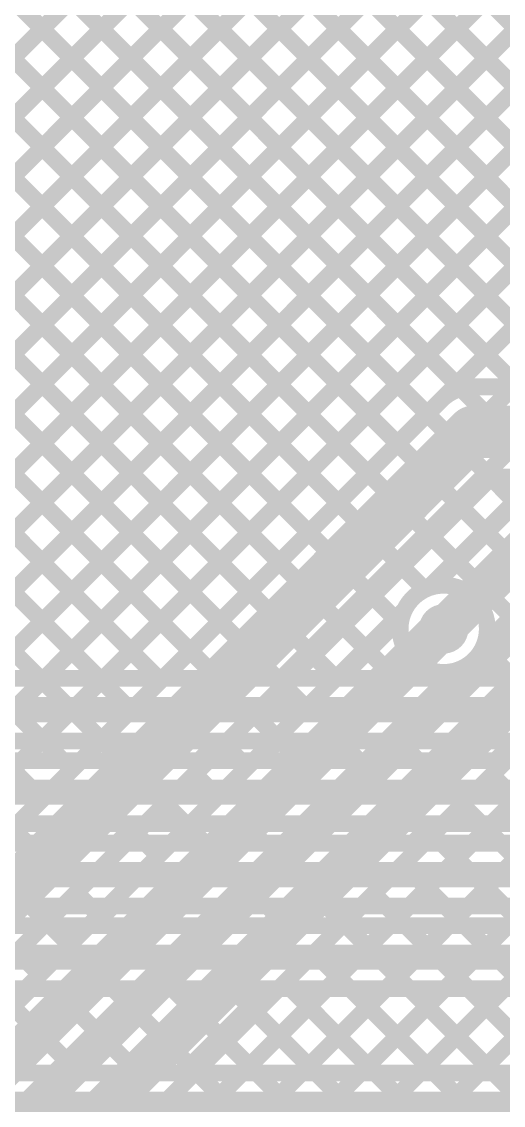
# Model space of a CAD drawing. Header units: millimetres. Extents: x -0.08 to 7.12, y -0.08 to 3.98.
# Drawn here: x 1.429 to 1.659, y 2.927 to 3.444 of the extents above; entities that cross this region are included whole.
import ezdxf

# ---------------------------------------------------------------- set-up
doc = ezdxf.new("R2010")
doc.units = ezdxf.units.MM
doc.header["$MEASUREMENT"] = 0
for name, color, linetype in [('BottomLayer', 5, 'Continuous'), ('TopLayer', 1, 'Continuous'), ('ViaHoleLayer', 16, 'Continuous')]:
    doc.layers.add(name, color=color, linetype=linetype)

msp = doc.modelspace()

# ---------------------------------------------------------------- hatches: boundary and pattern name
at = {"layer": 'BottomLayer'}
h = msp.add_hatch(color=5, dxfattribs=at)
edge = h.paths.add_edge_path()
edge.add_arc((1.631, 3.154), 0.01181, 0, 360)
at = {"layer": 'TopLayer'}
h = msp.add_hatch(color=1, dxfattribs=at)
edge = h.paths.add_edge_path()
edge.add_arc((1.631, 3.154), 0.01181, 0, 360)
at = {"layer": 'ViaHoleLayer'}
h = msp.add_hatch(color=16, dxfattribs=at)
edge = h.paths.add_edge_path()
edge.add_arc((1.631, 3.154), 0.00591, 0, 360)

# ---------------------------------------------------------------- linework, layer by layer
at = {"layer": 'BottomLayer'}
for points, const_width in [([(0.70943, 2.42774), (2.05768, 3.776)], 0.008), ([(0.73597, 3.776), (1.43928, 3.07269)], 0.008), ([(0.73771, 2.42774), (2.08597, 3.776)], 0.008), ([(0.76425, 3.776), (1.45342, 3.08683)], 0.008), ([(0.766, 2.42774), (2.11425, 3.776)], 0.008), ([(0.79254, 3.776), (1.46757, 3.10097)], 0.008), ([(0.79428, 2.42774), (2.14254, 3.776)], 0.008), ([(0.82082, 3.776), (1.48171, 3.11511)], 0.008), ([(0.84911, 3.776), (1.49585, 3.12926)], 0.008), ([(0.851, 2.5976), (2.0294, 3.776)], 0.008), ([(0.851, 2.62588), (2.00112, 3.776)], 0.008), ([(0.87739, 3.776), (1.50999, 3.1434)], 0.008), ([(0.90567, 3.776), (1.52413, 3.15754)], 0.008), ([(0.93396, 3.776), (1.53828, 3.17168)], 0.008), ([(0.948, 2.92087), (1.80313, 3.776)], 0.008), ([(0.948, 2.94916), (1.77484, 3.776)], 0.008), ([(0.948, 2.89259), (1.83141, 3.776)], 0.008), ([(0.948, 2.77945), (1.94455, 3.776)], 0.008), ([(0.948, 2.80774), (1.91626, 3.776)], 0.008), ([(0.948, 2.75117), (1.97283, 3.776)], 0.008), ([(0.948, 2.86431), (1.85969, 3.776)], 0.008), ([(0.948, 2.83602), (1.88798, 3.776)], 0.008), ([(0.96224, 3.776), (1.55242, 3.18582)], 0.008), ([(0.99053, 3.776), (1.56656, 3.19997)], 0.008), ([(1.01881, 3.776), (1.5807, 3.21411)], 0.008), ([(1.0471, 3.776), (1.59485, 3.22825)], 0.008), ([(1.07538, 3.776), (1.60899, 3.24239)], 0.008), ([(1.10366, 3.776), (1.62313, 3.25654)], 0.008), ([(1.13195, 3.776), (1.63924, 3.26871)], 0.008), ([(1.16023, 3.776), (1.66673, 3.2695)], 0.008), ([(1.18852, 3.776), (1.69502, 3.2695)], 0.008), ([(1.2168, 3.776), (1.7233, 3.2695)], 0.008), ([(1.24509, 3.776), (1.75159, 3.2695)], 0.008), ([(1.27337, 3.776), (1.77987, 3.2695)], 0.008), ([(1.30166, 3.776), (1.80815, 3.2695)], 0.008), ([(1.32994, 3.776), (1.83644, 3.2695)], 0.008), ([(1.645, 3.2695), (3.892, 3.2695)], 0.008), ([(0.79434, 2.42774), (1.6298, 3.2632)], 0.008), ([(0.80324, 2.40624), (1.645, 3.248)], 0.025), ([(1.645, 3.248), (3.892, 3.248)], 0.025), ([(0.81845, 2.39104), (1.65391, 3.2265)], 0.008), ([(0.84896, 2.341), (1.73446, 3.2265)], 0.008), ([(0.93381, 2.341), (1.81931, 3.2265)], 0.008), ([(1.2661, 2.645), (1.8476, 3.2265)], 0.008), ([(1.29438, 2.645), (1.87588, 3.2265)], 0.008), ([(1.32266, 2.645), (1.90416, 3.2265)], 0.008), ([(1.35095, 2.645), (1.93245, 3.2265)], 0.008), ([(1.37923, 2.645), (1.96073, 3.2265)], 0.008), ([(1.62545, 3.17406), (1.67789, 3.2265)], 0.008), ([(1.64699, 3.16732), (1.70617, 3.2265)], 0.008), ([(1.65354, 3.22613), (1.708, 3.17167)], 0.008), ([(1.65391, 3.2265), (3.892, 3.2265)], 0.008), ([(1.63939, 3.21199), (1.68248, 3.1689)], 0.008), ([(1.62525, 3.19785), (1.66961, 3.15348)], 0.008), ([(1.61111, 3.1837), (1.62203, 3.17278)], 0.008), ([(1.59697, 3.16956), (1.60783, 3.1587)], 0.008), ([(0.82913, 2.38), (1.61234, 3.16321)], 0.008), ([(0.89741, 2.38128), (1.67756, 3.16143)], 0.008), ([(0.837, 2.361), (1.62931, 3.15331)], 0.02), ([(0.90881, 2.36581), (1.697, 3.154)], 0.02), ([(1.62931, 3.15331), (1.62933, 3.15331)], 0.02), ([(1.62933, 3.15331), (1.63, 3.15398)], 0.02), ([(1.63, 3.15398), (1.63, 3.154)], 0.02), ([(1.58282, 3.15542), (1.59369, 3.14456)], 0.008), ([(1.56868, 3.14128), (1.57954, 3.13041)], 0.008), ([(1.64978, 3.14503), (1.65547, 3.13934)], 0.008), ([(0.85046, 2.34759), (1.63692, 3.13405)], 0.008), ([(0.92703, 2.35716), (1.70443, 3.13456)], 0.008), ([(1.6347, 3.13183), (1.64133, 3.1252)], 0.008), ([(1.55454, 3.12713), (1.5654, 3.11627)], 0.008), ([(1.62056, 3.11769), (1.62719, 3.11106)], 0.008), ([(1.5404, 3.11299), (1.55126, 3.10213)], 0.008), ([(1.60641, 3.10354), (1.61304, 3.09691)], 0.008), ([(1.52626, 3.09885), (1.53712, 3.08799)], 0.008), ([(1.59227, 3.0894), (1.5989, 3.08277)], 0.008), ([(1.51211, 3.08471), (1.52298, 3.07385)], 0.008), ([(1.65406, 3.08419), (2.05124, 2.687)], 0.008), ([(1.57813, 3.07526), (1.58476, 3.06863)], 0.008), ([(1.49797, 3.07057), (1.50883, 3.0597)], 0.008), ([(1.63991, 3.07004), (2.02296, 2.687)], 0.008), ([(1.56399, 3.06112), (1.57062, 3.05449)], 0.008), ([(1.48383, 3.05642), (1.49469, 3.04556)], 0.008), ([(1.62577, 3.0559), (1.99467, 2.687)], 0.008), ([(1.54985, 3.04698), (1.55648, 3.04035)], 0.008), ([(1.46969, 3.04228), (1.48055, 3.03142)], 0.008), ([(1.61163, 3.04176), (1.96639, 2.687)], 0.008), ([(1.5357, 3.03283), (1.54233, 3.0262)], 0.008), ([(1.45555, 3.02814), (1.46641, 3.01728)], 0.008), ([(1.59749, 3.02762), (1.93811, 2.687)], 0.008), ([(1.52156, 3.01869), (1.52819, 3.01206)], 0.008), ([(1.4414, 3.014), (1.45227, 3.00314)], 0.008), ([(1.58335, 3.01348), (1.90982, 2.687)], 0.008), ([(1.50742, 3.00455), (1.51405, 2.99792)], 0.008), ([(1.42726, 2.99986), (1.43812, 2.98899)], 0.008), ([(1.5692, 2.99933), (1.88154, 2.687)], 0.008), ([(1.49328, 2.99041), (1.49991, 2.98378)], 0.008), ([(1.55506, 2.98519), (1.85325, 2.687)], 0.008), ([(1.47914, 2.97627), (1.48577, 2.96964)], 0.008), ([(1.54092, 2.97105), (1.82497, 2.687)], 0.008), ([(1.46499, 2.96212), (1.47162, 2.95549)], 0.008), ([(1.52678, 2.95691), (1.79668, 2.687)], 0.008), ([(1.45085, 2.94798), (1.45748, 2.94135)], 0.008), ([(1.51264, 2.94277), (1.7684, 2.687)], 0.008), ([(1.43671, 2.93384), (1.44334, 2.92721)], 0.008), ([(1.49849, 2.92862), (1.74252, 2.68459)], 0.008)]:
    msp.add_lwpolyline(points, dxfattribs=dict(at, const_width=const_width))
at = {"layer": 'BottomLayer', "const_width": 0.008}
for points in [[(1.6298, 3.2632, -0.198912), (1.645, 3.2695)], [(1.6298, 3.2632, -0.198912), (1.645, 3.2695)], [(1.61234, 3.16321, -0.793626), (1.65181, 3.154)], [(1.65181, 3.154, -0.332065), (1.63692, 3.13405)]]:
    msp.add_lwpolyline(points, format="xyb", dxfattribs=at)
at = {"layer": 'BottomLayer'}
for points, const_width in [([(1.63724, 3.26871, 1), (1.64124, 3.26871, 1)], 0.004), ([(1.643, 3.2695, 1), (1.647, 3.2695, 1)], 0.004), ([(1.643, 3.2695, 1), (1.647, 3.2695, 1)], 0.004), ([(1.643, 3.2695, 1), (1.647, 3.2695, 1)], 0.004), ([(1.6278, 3.2632, 1), (1.6318, 3.2632, 1)], 0.004), ([(1.6278, 3.2632, 1), (1.6318, 3.2632, 1)], 0.004), ([(1.6278, 3.2632, 1), (1.6318, 3.2632, 1)], 0.004), ([(1.62113, 3.25654, 1), (1.62513, 3.25654, 1)], 0.004), ([(1.63875, 3.248, 1), (1.65125, 3.248, 1)], 0.0125), ([(1.63875, 3.248, 1), (1.65125, 3.248, 1)], 0.0125), ([(1.60699, 3.24239, 1), (1.61099, 3.24239, 1)], 0.004), ([(1.59285, 3.22825, 1), (1.59685, 3.22825, 1)], 0.004), ([(1.65154, 3.22613, 1), (1.65554, 3.22613, 1)], 0.004), ([(1.65191, 3.2265, 1), (1.65591, 3.2265, 1)], 0.004), ([(1.65191, 3.2265, 1), (1.65591, 3.2265, 1)], 0.004), ([(1.5787, 3.21411, 1), (1.5827, 3.21411, 1)], 0.004), ([(1.63739, 3.21199, 1), (1.64139, 3.21199, 1)], 0.004), ([(1.56456, 3.19997, 1), (1.56856, 3.19997, 1)], 0.004), ([(1.62325, 3.19785, 1), (1.62725, 3.19785, 1)], 0.004), ([(1.55042, 3.18582, 1), (1.55442, 3.18582, 1)], 0.004), ([(1.60911, 3.1837, 1), (1.61311, 3.1837, 1)], 0.004), ([(1.53628, 3.17168, 1), (1.54028, 3.17168, 1)], 0.004), ([(1.62003, 3.17278, 1), (1.62403, 3.17278, 1)], 0.004), ([(1.62345, 3.17406, 1), (1.62745, 3.17406, 1)], 0.004), ([(1.59497, 3.16956, 1), (1.59897, 3.16956, 1)], 0.004), ([(1.64499, 3.16732, 1), (1.64899, 3.16732, 1)], 0.004), ([(1.61034, 3.16321, 1), (1.61434, 3.16321, 1)], 0.004), ([(1.61034, 3.16321, 1), (1.61434, 3.16321, 1)], 0.004), ([(1.52213, 3.15754, 1), (1.52613, 3.15754, 1)], 0.004), ([(1.60583, 3.1587, 1), (1.60983, 3.1587, 1)], 0.004), ([(1.62431, 3.15331, 1), (1.63431, 3.15331, 1)], 0.01), ([(1.62431, 3.15331, 1), (1.63431, 3.15331, 1)], 0.01), ([(1.62433, 3.15331, 1), (1.63433, 3.15331, 1)], 0.01), ([(1.62433, 3.15331, 1), (1.63433, 3.15331, 1)], 0.01), ([(1.625, 3.154, 1), (1.635, 3.154, 1)], 0.01), ([(1.625, 3.15398, 1), (1.635, 3.15398, 1)], 0.01), ([(1.625, 3.15398, 1), (1.635, 3.15398, 1)], 0.01), ([(1.58082, 3.15542, 1), (1.58482, 3.15542, 1)], 0.004), ([(1.64981, 3.154, 1), (1.65381, 3.154, 1)], 0.004), ([(1.64981, 3.154, 1), (1.65381, 3.154, 1)], 0.004), ([(1.50799, 3.1434, 1), (1.51199, 3.1434, 1)], 0.004), ([(1.56668, 3.14128, 1), (1.57068, 3.14128, 1)], 0.004), ([(1.59169, 3.14456, 1), (1.59569, 3.14456, 1)], 0.004), ([(1.64778, 3.14503, 1), (1.65178, 3.14503, 1)], 0.004), ([(1.65347, 3.13934, 1), (1.65747, 3.13934, 1)], 0.004), ([(1.57754, 3.13041, 1), (1.58154, 3.13041, 1)], 0.004), ([(1.6327, 3.13183, 1), (1.6367, 3.13183, 1)], 0.004), ([(1.63492, 3.13405, 1), (1.63892, 3.13405, 1)], 0.004), ([(1.63492, 3.13405, 1), (1.63892, 3.13405, 1)], 0.004), ([(1.49385, 3.12926, 1), (1.49785, 3.12926, 1)], 0.004), ([(1.55254, 3.12713, 1), (1.55654, 3.12713, 1)], 0.004), ([(1.63933, 3.1252, 1), (1.64333, 3.1252, 1)], 0.004), ([(1.47971, 3.11511, 1), (1.48371, 3.11511, 1)], 0.004), ([(1.5634, 3.11627, 1), (1.5674, 3.11627, 1)], 0.004), ([(1.61856, 3.11769, 1), (1.62256, 3.11769, 1)], 0.004), ([(1.5384, 3.11299, 1), (1.5424, 3.11299, 1)], 0.004), ([(1.62519, 3.11106, 1), (1.62919, 3.11106, 1)], 0.004), ([(1.46557, 3.10097, 1), (1.46957, 3.10097, 1)], 0.004), ([(1.54926, 3.10213, 1), (1.55326, 3.10213, 1)], 0.004), ([(1.60441, 3.10354, 1), (1.60841, 3.10354, 1)], 0.004), ([(1.52426, 3.09885, 1), (1.52826, 3.09885, 1)], 0.004), ([(1.61104, 3.09691, 1), (1.61504, 3.09691, 1)], 0.004), ([(1.59027, 3.0894, 1), (1.59427, 3.0894, 1)], 0.004), ([(1.45142, 3.08683, 1), (1.45542, 3.08683, 1)], 0.004), ([(1.51011, 3.08471, 1), (1.51411, 3.08471, 1)], 0.004), ([(1.53512, 3.08799, 1), (1.53912, 3.08799, 1)], 0.004), ([(1.65206, 3.08419, 1), (1.65606, 3.08419, 1)], 0.004), ([(1.5969, 3.08277, 1), (1.6009, 3.08277, 1)], 0.004), ([(1.52098, 3.07385, 1), (1.52498, 3.07385, 1)], 0.004), ([(1.57613, 3.07526, 1), (1.58013, 3.07526, 1)], 0.004), ([(1.43728, 3.07269, 1), (1.44128, 3.07269, 1)], 0.004), ([(1.49597, 3.07057, 1), (1.49997, 3.07057, 1)], 0.004), ([(1.58276, 3.06863, 1), (1.58676, 3.06863, 1)], 0.004), ([(1.63791, 3.07004, 1), (1.64191, 3.07004, 1)], 0.004), ([(1.50683, 3.0597, 1), (1.51083, 3.0597, 1)], 0.004), ([(1.56199, 3.06112, 1), (1.56599, 3.06112, 1)], 0.004), ([(1.48183, 3.05642, 1), (1.48583, 3.05642, 1)], 0.004), ([(1.56862, 3.05449, 1), (1.57262, 3.05449, 1)], 0.004), ([(1.62377, 3.0559, 1), (1.62777, 3.0559, 1)], 0.004), ([(1.49269, 3.04556, 1), (1.49669, 3.04556, 1)], 0.004), ([(1.54785, 3.04698, 1), (1.55185, 3.04698, 1)], 0.004), ([(1.46769, 3.04228, 1), (1.47169, 3.04228, 1)], 0.004), ([(1.55448, 3.04035, 1), (1.55848, 3.04035, 1)], 0.004), ([(1.60963, 3.04176, 1), (1.61363, 3.04176, 1)], 0.004), ([(1.5337, 3.03283, 1), (1.5377, 3.03283, 1)], 0.004), ([(1.45355, 3.02814, 1), (1.45755, 3.02814, 1)], 0.004), ([(1.47855, 3.03142, 1), (1.48255, 3.03142, 1)], 0.004), ([(1.59549, 3.02762, 1), (1.59949, 3.02762, 1)], 0.004), ([(1.54033, 3.0262, 1), (1.54433, 3.0262, 1)], 0.004), ([(1.46441, 3.01728, 1), (1.46841, 3.01728, 1)], 0.004), ([(1.51956, 3.01869, 1), (1.52356, 3.01869, 1)], 0.004), ([(1.4394, 3.014, 1), (1.4434, 3.014, 1)], 0.004), ([(1.52619, 3.01206, 1), (1.53019, 3.01206, 1)], 0.004), ([(1.58135, 3.01348, 1), (1.58535, 3.01348, 1)], 0.004), ([(1.45027, 3.00314, 1), (1.45427, 3.00314, 1)], 0.004), ([(1.50542, 3.00455, 1), (1.50942, 3.00455, 1)], 0.004), ([(1.42526, 2.99986, 1), (1.42926, 2.99986, 1)], 0.004), ([(1.51205, 2.99792, 1), (1.51605, 2.99792, 1)], 0.004), ([(1.5672, 2.99933, 1), (1.5712, 2.99933, 1)], 0.004), ([(1.43612, 2.98899, 1), (1.44012, 2.98899, 1)], 0.004), ([(1.49128, 2.99041, 1), (1.49528, 2.99041, 1)], 0.004), ([(1.49791, 2.98378, 1), (1.50191, 2.98378, 1)], 0.004), ([(1.55306, 2.98519, 1), (1.55706, 2.98519, 1)], 0.004), ([(1.47714, 2.97627, 1), (1.48114, 2.97627, 1)], 0.004), ([(1.53892, 2.97105, 1), (1.54292, 2.97105, 1)], 0.004), ([(1.48377, 2.96964, 1), (1.48777, 2.96964, 1)], 0.004), ([(1.46299, 2.96212, 1), (1.46699, 2.96212, 1)], 0.004), ([(1.46962, 2.95549, 1), (1.47362, 2.95549, 1)], 0.004), ([(1.52478, 2.95691, 1), (1.52878, 2.95691, 1)], 0.004), ([(1.44885, 2.94798, 1), (1.45285, 2.94798, 1)], 0.004), ([(1.45548, 2.94135, 1), (1.45948, 2.94135, 1)], 0.004), ([(1.51064, 2.94277, 1), (1.51464, 2.94277, 1)], 0.004), ([(1.43471, 2.93384, 1), (1.43871, 2.93384, 1)], 0.004), ([(1.49649, 2.92862, 1), (1.50049, 2.92862, 1)], 0.004), ([(1.44134, 2.92721, 1), (1.44534, 2.92721, 1)], 0.004)]:
    msp.add_lwpolyline(points, format="xyb", close=True, dxfattribs=dict(at, const_width=const_width))
at = {"layer": 'TopLayer'}
for points, const_width in [([(0.79254, 3.776), (1.43811, 3.13043)], 0.008), ([(0.82082, 3.776), (1.4664, 3.13043)], 0.008), ([(0.84911, 3.776), (1.49468, 3.13043)], 0.008), ([(0.87739, 3.776), (1.52297, 3.13043)], 0.008), ([(0.90567, 3.776), (1.55125, 3.13043)], 0.008), ([(0.93396, 3.776), (1.57953, 3.13043)], 0.008), ([(0.96224, 3.776), (1.60782, 3.13043)], 0.008), ([(0.99053, 3.776), (1.61031, 3.15622)], 0.008), ([(1.01881, 3.776), (1.62203, 3.17278)], 0.008), ([(1.0471, 3.776), (1.63661, 3.18648)], 0.008), ([(1.07538, 3.776), (1.65076, 3.20063)], 0.008), ([(1.10366, 3.776), (1.6649, 3.21477)], 0.008), ([(1.12927, 3.13043), (1.77484, 3.776)], 0.008), ([(1.13195, 3.776), (1.68495, 3.223)], 0.008), ([(1.15755, 3.13043), (1.80313, 3.776)], 0.008), ([(1.16023, 3.776), (1.71323, 3.223)], 0.008), ([(1.18584, 3.13043), (1.83141, 3.776)], 0.008), ([(1.18852, 3.776), (1.74152, 3.223)], 0.008), ([(1.21412, 3.13043), (1.85969, 3.776)], 0.008), ([(1.2168, 3.776), (1.7698, 3.223)], 0.008), ([(1.2424, 3.13043), (1.88798, 3.776)], 0.008), ([(1.24509, 3.776), (1.79809, 3.223)], 0.008), ([(1.27069, 3.13043), (1.91626, 3.776)], 0.008), ([(1.27337, 3.776), (1.82637, 3.223)], 0.008), ([(1.29897, 3.13043), (1.94455, 3.776)], 0.008), ([(1.30166, 3.776), (1.85465, 3.223)], 0.008), ([(1.32726, 3.13043), (1.97283, 3.776)], 0.008), ([(1.32994, 3.776), (1.88294, 3.223)], 0.008), ([(1.35554, 3.13043), (2.00112, 3.776)], 0.008), ([(1.38383, 3.13043), (2.0294, 3.776)], 0.008), ([(1.41211, 3.13043), (2.05768, 3.776)], 0.008), ([(1.44039, 3.13043), (2.08597, 3.776)], 0.008), ([(1.46868, 3.13043), (2.11425, 3.776)], 0.008), ([(1.49696, 3.13043), (2.14254, 3.776)], 0.008), ([(1.52525, 3.13043), (2.17082, 3.776)], 0.008), ([(1.55353, 3.13043), (2.19911, 3.776)], 0.008), ([(1.62357, 3.17344), (1.66754, 3.21741)], 0.008), ([(1.631, 3.154), (1.681, 3.204)], 0.02), ([(1.63838, 3.13043), (1.69296, 3.185)], 0.008), ([(1.65044, 3.14657), (1.68887, 3.185)], 0.008), ([(1.58182, 3.13043), (1.61094, 3.15955)], 0.008), ([(1.64978, 3.14503), (1.66439, 3.13043)], 0.008), ([(1.6101, 3.13043), (1.61768, 3.13801)], 0.008), ([(0.1012, 3.13043), (3.87761, 3.13043)], 0.008), ([(1.63322, 3.13331), (1.6361, 3.13043)], 0.008), ([(0.0607, 3.11543), (3.892, 3.11543)], 0.012), ([(0.1012, 3.10043), (3.87754, 3.10043)], 0.008), ([(1.42931, 3.09106), (1.43868, 3.10043)], 0.008), ([(1.43983, 3.10043), (1.4492, 3.09106)], 0.008), ([(1.45759, 3.09106), (1.46696, 3.10043)], 0.008), ([(1.46811, 3.10043), (1.47748, 3.09106)], 0.008), ([(1.48588, 3.09106), (1.49525, 3.10043)], 0.008), ([(1.4964, 3.10043), (1.50577, 3.09106)], 0.008), ([(1.51416, 3.09106), (1.52353, 3.10043)], 0.008), ([(1.52468, 3.10043), (1.53405, 3.09106)], 0.008), ([(1.54245, 3.09106), (1.55182, 3.10043)], 0.008), ([(1.55297, 3.10043), (1.56234, 3.09106)], 0.008), ([(1.57073, 3.09106), (1.5801, 3.10043)], 0.008), ([(1.58125, 3.10043), (1.59062, 3.09106)], 0.008), ([(1.59901, 3.09106), (1.60838, 3.10043)], 0.008), ([(1.60953, 3.10043), (1.6189, 3.09106)], 0.008), ([(1.6273, 3.09106), (1.63667, 3.10043)], 0.008), ([(1.6273, 3.09106), (1.63667, 3.10043)], 0.008), ([(1.63782, 3.10043), (1.64719, 3.09106)], 0.008), ([(1.65558, 3.09106), (1.66495, 3.10043)], 0.008), ([(0.1012, 3.09106), (3.94584, 3.09106)], 0.008), ([(0.0607, 3.07606), (3.95206, 3.07606)], 0.012), ([(0.1012, 3.06106), (3.95206, 3.06106)], 0.008), ([(1.41822, 3.05169), (1.42759, 3.06106)], 0.008), ([(1.42263, 3.06106), (1.432, 3.05169)], 0.008), ([(1.44651, 3.05169), (1.45588, 3.06106)], 0.008), ([(1.45091, 3.06106), (1.46028, 3.05169)], 0.008), ([(1.47479, 3.05169), (1.48416, 3.06106)], 0.008), ([(1.4792, 3.06106), (1.48857, 3.05169)], 0.008), ([(1.50308, 3.05169), (1.51245, 3.06106)], 0.008), ([(1.50748, 3.06106), (1.51685, 3.05169)], 0.008), ([(1.53136, 3.05169), (1.54073, 3.06106)], 0.008), ([(1.53577, 3.06106), (1.54514, 3.05169)], 0.008), ([(1.55964, 3.05169), (1.56901, 3.06106)], 0.008), ([(1.56405, 3.06106), (1.57342, 3.05169)], 0.008), ([(1.58793, 3.05169), (1.5973, 3.06106)], 0.008), ([(1.58793, 3.05169), (1.5973, 3.06106)], 0.008), ([(1.59234, 3.06106), (1.60171, 3.05169)], 0.008), ([(1.61621, 3.05169), (1.62558, 3.06106)], 0.008), ([(1.62062, 3.06106), (1.62999, 3.05169)], 0.008), ([(1.6445, 3.05169), (1.65387, 3.06106)], 0.008), ([(1.6489, 3.06106), (1.65827, 3.05169)], 0.008), ([(0.1012, 3.05169), (3.96597, 3.05169)], 0.008), ([(0.0607, 3.03669), (3.97219, 3.03669)], 0.012), ([(0.1012, 3.02169), (3.97219, 3.02169)], 0.008), ([(1.43372, 3.02169), (1.44309, 3.01231)], 0.008), ([(1.43542, 3.01231), (1.44479, 3.02169)], 0.008), ([(1.462, 3.02169), (1.47137, 3.01231)], 0.008), ([(1.46371, 3.01231), (1.47308, 3.02169)], 0.008), ([(1.49028, 3.02169), (1.49965, 3.01231)], 0.008), ([(1.49199, 3.01231), (1.50136, 3.02169)], 0.008), ([(1.51857, 3.02169), (1.52794, 3.01231)], 0.008), ([(1.52027, 3.01231), (1.52964, 3.02169)], 0.008), ([(1.54685, 3.02169), (1.55622, 3.01231)], 0.008), ([(1.54856, 3.01231), (1.55793, 3.02169)], 0.008), ([(1.54856, 3.01231), (1.55793, 3.02169)], 0.008), ([(1.57514, 3.02169), (1.58451, 3.01231)], 0.008), ([(1.57684, 3.01231), (1.58621, 3.02169)], 0.008), ([(1.60342, 3.02169), (1.61279, 3.01231)], 0.008), ([(1.60513, 3.01231), (1.6145, 3.02169)], 0.008), ([(1.63171, 3.02169), (1.64108, 3.01231)], 0.008), ([(1.63341, 3.01231), (1.64278, 3.02169)], 0.008), ([(1.65999, 3.02169), (1.66936, 3.01231)], 0.008), ([(1.6617, 3.01231), (1.67107, 3.02169)], 0.008), ([(0.1012, 3.01231), (3.9821, 3.01232)], 0.008), ([(0.061, 2.99731), (3.98832, 2.99732)], 0.012), ([(0.11801, 2.98231), (3.95, 2.98232)], 0.008), ([(1.38823, 2.98231), (1.42852, 2.94203)], 0.008), ([(1.39342, 2.94203), (1.43371, 2.98231)], 0.008), ([(1.41652, 2.98231), (1.4568, 2.94203)], 0.008), ([(1.42171, 2.94203), (1.46199, 2.98231)], 0.008), ([(1.4448, 2.98231), (1.48509, 2.94203)], 0.008), ([(1.44999, 2.94203), (1.49027, 2.98231)], 0.008), ([(1.47309, 2.98231), (1.51337, 2.94203)], 0.008), ([(1.47827, 2.94203), (1.51856, 2.98231)], 0.008), ([(1.47827, 2.94203), (1.51856, 2.98231)], 0.008), ([(1.50137, 2.98231), (1.54165, 2.94203)], 0.008), ([(1.50656, 2.94203), (1.54684, 2.98231)], 0.008), ([(1.52965, 2.98231), (1.56994, 2.94203)], 0.008), ([(1.53484, 2.94203), (1.57513, 2.98231)], 0.008), ([(1.55794, 2.98231), (1.59822, 2.94203)], 0.008), ([(1.56313, 2.94203), (1.60341, 2.98231)], 0.008), ([(1.58622, 2.98231), (1.62651, 2.94203)], 0.008), ([(1.59141, 2.94203), (1.6317, 2.98231)], 0.008), ([(1.61451, 2.98231), (1.65479, 2.94203)], 0.008), ([(1.6197, 2.94203), (1.65998, 2.98231)], 0.008), ([(1.64279, 2.98231), (1.68308, 2.94203)], 0.008), ([(1.64798, 2.94203), (1.68826, 2.98231)], 0.008), ([(0.97403, 2.94203), (3.95, 2.94203)], 0.008), ([(0.97403, 2.92303), (3.97468, 2.92303)], 0.02)]:
    msp.add_lwpolyline(points, dxfattribs=dict(at, const_width=const_width))
for points, const_width in [([(1.64876, 3.20063, 1), (1.65276, 3.20063, 1)], 0.004), ([(1.63461, 3.18648, 1), (1.63861, 3.18648, 1)], 0.004), ([(1.62003, 3.17278, 1), (1.62403, 3.17278, 1)], 0.004), ([(1.62157, 3.17344, 1), (1.62557, 3.17344, 1)], 0.004), ([(1.62157, 3.17344, 1), (1.62557, 3.17344, 1)], 0.004), ([(1.60831, 3.15622, 1), (1.61231, 3.15622, 1)], 0.004), ([(1.60894, 3.15955, 1), (1.61294, 3.15955, 1)], 0.004), ([(1.626, 3.154, 1), (1.636, 3.154, 1)], 0.01), ([(1.64844, 3.14657, 1), (1.65244, 3.14657, 1)], 0.004), ([(1.64844, 3.14657, 1), (1.65244, 3.14657, 1)], 0.004), ([(1.64778, 3.14503, 1), (1.65178, 3.14503, 1)], 0.004), ([(1.61568, 3.13801, 1), (1.61968, 3.13801, 1)], 0.004), ([(1.43611, 3.13043, 1), (1.44011, 3.13043, 1)], 0.004), ([(1.43839, 3.13043, 1), (1.44239, 3.13043, 1)], 0.004), ([(1.4644, 3.13043, 1), (1.4684, 3.13043, 1)], 0.004), ([(1.46668, 3.13043, 1), (1.47068, 3.13043, 1)], 0.004), ([(1.49268, 3.13043, 1), (1.49668, 3.13043, 1)], 0.004), ([(1.49496, 3.13043, 1), (1.49896, 3.13043, 1)], 0.004), ([(1.52097, 3.13043, 1), (1.52497, 3.13043, 1)], 0.004), ([(1.52325, 3.13043, 1), (1.52725, 3.13043, 1)], 0.004), ([(1.54925, 3.13043, 1), (1.55325, 3.13043, 1)], 0.004), ([(1.55153, 3.13043, 1), (1.55553, 3.13043, 1)], 0.004), ([(1.57753, 3.13043, 1), (1.58153, 3.13043, 1)], 0.004), ([(1.57982, 3.13043, 1), (1.58382, 3.13043, 1)], 0.004), ([(1.60582, 3.13043, 1), (1.60982, 3.13043, 1)], 0.004), ([(1.6081, 3.13043, 1), (1.6121, 3.13043, 1)], 0.004), ([(1.63122, 3.13331, 1), (1.63522, 3.13331, 1)], 0.004), ([(1.6341, 3.13043, 1), (1.6381, 3.13043, 1)], 0.004), ([(1.63638, 3.13043, 1), (1.64038, 3.13043, 1)], 0.004), ([(1.43668, 3.10043, 1), (1.44068, 3.10043, 1)], 0.004), ([(1.43783, 3.10043, 1), (1.44183, 3.10043, 1)], 0.004), ([(1.46496, 3.10043, 1), (1.46896, 3.10043, 1)], 0.004), ([(1.46611, 3.10043, 1), (1.47011, 3.10043, 1)], 0.004), ([(1.49325, 3.10043, 1), (1.49725, 3.10043, 1)], 0.004), ([(1.4944, 3.10043, 1), (1.4984, 3.10043, 1)], 0.004), ([(1.52153, 3.10043, 1), (1.52553, 3.10043, 1)], 0.004), ([(1.52268, 3.10043, 1), (1.52668, 3.10043, 1)], 0.004), ([(1.54982, 3.10043, 1), (1.55382, 3.10043, 1)], 0.004), ([(1.55097, 3.10043, 1), (1.55497, 3.10043, 1)], 0.004), ([(1.5781, 3.10043, 1), (1.5821, 3.10043, 1)], 0.004), ([(1.57925, 3.10043, 1), (1.58325, 3.10043, 1)], 0.004), ([(1.60638, 3.10043, 1), (1.61038, 3.10043, 1)], 0.004), ([(1.60753, 3.10043, 1), (1.61153, 3.10043, 1)], 0.004), ([(1.63467, 3.10043, 1), (1.63867, 3.10043, 1)], 0.004), ([(1.63467, 3.10043, 1), (1.63867, 3.10043, 1)], 0.004), ([(1.63582, 3.10043, 1), (1.63982, 3.10043, 1)], 0.004), ([(1.42731, 3.09106, 1), (1.43131, 3.09106, 1)], 0.004), ([(1.4472, 3.09106, 1), (1.4512, 3.09106, 1)], 0.004), ([(1.45559, 3.09106, 1), (1.45959, 3.09106, 1)], 0.004), ([(1.47548, 3.09106, 1), (1.47948, 3.09106, 1)], 0.004), ([(1.48388, 3.09106, 1), (1.48788, 3.09106, 1)], 0.004), ([(1.50377, 3.09106, 1), (1.50777, 3.09106, 1)], 0.004), ([(1.51216, 3.09106, 1), (1.51616, 3.09106, 1)], 0.004), ([(1.53205, 3.09106, 1), (1.53605, 3.09106, 1)], 0.004), ([(1.54045, 3.09106, 1), (1.54445, 3.09106, 1)], 0.004), ([(1.56034, 3.09106, 1), (1.56434, 3.09106, 1)], 0.004), ([(1.56873, 3.09106, 1), (1.57273, 3.09106, 1)], 0.004), ([(1.58862, 3.09106, 1), (1.59262, 3.09106, 1)], 0.004), ([(1.59701, 3.09106, 1), (1.60101, 3.09106, 1)], 0.004), ([(1.6169, 3.09106, 1), (1.6209, 3.09106, 1)], 0.004), ([(1.6253, 3.09106, 1), (1.6293, 3.09106, 1)], 0.004), ([(1.6253, 3.09106, 1), (1.6293, 3.09106, 1)], 0.004), ([(1.64519, 3.09106, 1), (1.64919, 3.09106, 1)], 0.004), ([(1.65358, 3.09106, 1), (1.65758, 3.09106, 1)], 0.004), ([(1.42559, 3.06106, 1), (1.42959, 3.06106, 1)], 0.004), ([(1.44891, 3.06106, 1), (1.45291, 3.06106, 1)], 0.004), ([(1.45388, 3.06106, 1), (1.45788, 3.06106, 1)], 0.004), ([(1.4772, 3.06106, 1), (1.4812, 3.06106, 1)], 0.004), ([(1.48216, 3.06106, 1), (1.48616, 3.06106, 1)], 0.004), ([(1.50548, 3.06106, 1), (1.50948, 3.06106, 1)], 0.004), ([(1.51045, 3.06106, 1), (1.51445, 3.06106, 1)], 0.004), ([(1.53377, 3.06106, 1), (1.53777, 3.06106, 1)], 0.004), ([(1.53873, 3.06106, 1), (1.54273, 3.06106, 1)], 0.004), ([(1.56205, 3.06106, 1), (1.56605, 3.06106, 1)], 0.004), ([(1.56701, 3.06106, 1), (1.57101, 3.06106, 1)], 0.004), ([(1.59034, 3.06106, 1), (1.59434, 3.06106, 1)], 0.004), ([(1.5953, 3.06106, 1), (1.5993, 3.06106, 1)], 0.004), ([(1.5953, 3.06106, 1), (1.5993, 3.06106, 1)], 0.004), ([(1.61862, 3.06106, 1), (1.62262, 3.06106, 1)], 0.004), ([(1.62358, 3.06106, 1), (1.62758, 3.06106, 1)], 0.004), ([(1.6469, 3.06106, 1), (1.6509, 3.06106, 1)], 0.004), ([(1.65187, 3.06106, 1), (1.65587, 3.06106, 1)], 0.004), ([(1.43, 3.05169, 1), (1.434, 3.05169, 1)], 0.004), ([(1.44451, 3.05169, 1), (1.44851, 3.05169, 1)], 0.004), ([(1.45828, 3.05169, 1), (1.46228, 3.05169, 1)], 0.004), ([(1.47279, 3.05169, 1), (1.47679, 3.05169, 1)], 0.004), ([(1.48657, 3.05169, 1), (1.49057, 3.05169, 1)], 0.004), ([(1.50108, 3.05169, 1), (1.50508, 3.05169, 1)], 0.004), ([(1.51485, 3.05169, 1), (1.51885, 3.05169, 1)], 0.004), ([(1.52936, 3.05169, 1), (1.53336, 3.05169, 1)], 0.004), ([(1.54314, 3.05169, 1), (1.54714, 3.05169, 1)], 0.004), ([(1.55764, 3.05169, 1), (1.56164, 3.05169, 1)], 0.004), ([(1.57142, 3.05169, 1), (1.57542, 3.05169, 1)], 0.004), ([(1.58593, 3.05169, 1), (1.58993, 3.05169, 1)], 0.004), ([(1.58593, 3.05169, 1), (1.58993, 3.05169, 1)], 0.004), ([(1.59971, 3.05169, 1), (1.60371, 3.05169, 1)], 0.004), ([(1.61421, 3.05169, 1), (1.61821, 3.05169, 1)], 0.004), ([(1.62799, 3.05169, 1), (1.63199, 3.05169, 1)], 0.004), ([(1.6425, 3.05169, 1), (1.6465, 3.05169, 1)], 0.004), ([(1.65627, 3.05169, 1), (1.66027, 3.05169, 1)], 0.004), ([(1.43172, 3.02169, 1), (1.43572, 3.02169, 1)], 0.004), ([(1.44279, 3.02169, 1), (1.44679, 3.02169, 1)], 0.004), ([(1.46, 3.02169, 1), (1.464, 3.02169, 1)], 0.004), ([(1.47108, 3.02169, 1), (1.47508, 3.02169, 1)], 0.004), ([(1.48828, 3.02169, 1), (1.49228, 3.02169, 1)], 0.004), ([(1.49936, 3.02169, 1), (1.50336, 3.02169, 1)], 0.004), ([(1.51657, 3.02169, 1), (1.52057, 3.02169, 1)], 0.004), ([(1.52764, 3.02169, 1), (1.53164, 3.02169, 1)], 0.004), ([(1.54485, 3.02169, 1), (1.54885, 3.02169, 1)], 0.004), ([(1.55593, 3.02169, 1), (1.55993, 3.02169, 1)], 0.004), ([(1.55593, 3.02169, 1), (1.55993, 3.02169, 1)], 0.004), ([(1.57314, 3.02169, 1), (1.57714, 3.02169, 1)], 0.004), ([(1.58421, 3.02169, 1), (1.58821, 3.02169, 1)], 0.004), ([(1.60142, 3.02169, 1), (1.60542, 3.02169, 1)], 0.004), ([(1.6125, 3.02169, 1), (1.6165, 3.02169, 1)], 0.004), ([(1.62971, 3.02169, 1), (1.63371, 3.02169, 1)], 0.004), ([(1.64078, 3.02169, 1), (1.64478, 3.02169, 1)], 0.004), ([(1.65799, 3.02169, 1), (1.66199, 3.02169, 1)], 0.004), ([(1.43342, 3.01231, 1), (1.43742, 3.01231, 1)], 0.004), ([(1.44109, 3.01231, 1), (1.44509, 3.01231, 1)], 0.004), ([(1.46171, 3.01231, 1), (1.46571, 3.01231, 1)], 0.004), ([(1.46937, 3.01231, 1), (1.47337, 3.01231, 1)], 0.004), ([(1.48999, 3.01231, 1), (1.49399, 3.01231, 1)], 0.004), ([(1.49765, 3.01231, 1), (1.50165, 3.01231, 1)], 0.004), ([(1.51827, 3.01231, 1), (1.52227, 3.01231, 1)], 0.004), ([(1.52594, 3.01231, 1), (1.52994, 3.01231, 1)], 0.004), ([(1.54656, 3.01231, 1), (1.55056, 3.01231, 1)], 0.004), ([(1.54656, 3.01231, 1), (1.55056, 3.01231, 1)], 0.004), ([(1.55422, 3.01231, 1), (1.55822, 3.01231, 1)], 0.004), ([(1.57484, 3.01231, 1), (1.57884, 3.01231, 1)], 0.004), ([(1.58251, 3.01231, 1), (1.58651, 3.01231, 1)], 0.004), ([(1.60313, 3.01231, 1), (1.60713, 3.01231, 1)], 0.004), ([(1.61079, 3.01231, 1), (1.61479, 3.01231, 1)], 0.004), ([(1.63141, 3.01231, 1), (1.63541, 3.01231, 1)], 0.004), ([(1.63908, 3.01231, 1), (1.64308, 3.01231, 1)], 0.004), ([(1.6597, 3.01231, 1), (1.6637, 3.01231, 1)], 0.004), ([(1.43171, 2.98231, 1), (1.43571, 2.98231, 1)], 0.004), ([(1.4428, 2.98231, 1), (1.4468, 2.98231, 1)], 0.004), ([(1.45999, 2.98231, 1), (1.46399, 2.98231, 1)], 0.004), ([(1.47109, 2.98231, 1), (1.47509, 2.98231, 1)], 0.004), ([(1.48827, 2.98231, 1), (1.49227, 2.98231, 1)], 0.004), ([(1.49937, 2.98231, 1), (1.50337, 2.98231, 1)], 0.004), ([(1.51656, 2.98231, 1), (1.52056, 2.98231, 1)], 0.004), ([(1.51656, 2.98231, 1), (1.52056, 2.98231, 1)], 0.004), ([(1.52765, 2.98231, 1), (1.53165, 2.98231, 1)], 0.004), ([(1.54484, 2.98231, 1), (1.54884, 2.98231, 1)], 0.004), ([(1.55594, 2.98231, 1), (1.55994, 2.98231, 1)], 0.004), ([(1.57313, 2.98231, 1), (1.57713, 2.98231, 1)], 0.004), ([(1.58422, 2.98231, 1), (1.58822, 2.98231, 1)], 0.004), ([(1.60141, 2.98231, 1), (1.60541, 2.98231, 1)], 0.004), ([(1.61251, 2.98231, 1), (1.61651, 2.98231, 1)], 0.004), ([(1.6297, 2.98231, 1), (1.6337, 2.98231, 1)], 0.004), ([(1.64079, 2.98231, 1), (1.64479, 2.98231, 1)], 0.004), ([(1.65798, 2.98231, 1), (1.66198, 2.98231, 1)], 0.004), ([(1.42652, 2.94203, 1), (1.43052, 2.94203, 1)], 0.004), ([(1.44799, 2.94203, 1), (1.45199, 2.94203, 1)], 0.004), ([(1.4548, 2.94203, 1), (1.4588, 2.94203, 1)], 0.004), ([(1.47627, 2.94203, 1), (1.48027, 2.94203, 1)], 0.004), ([(1.47627, 2.94203, 1), (1.48027, 2.94203, 1)], 0.004), ([(1.48309, 2.94203, 1), (1.48709, 2.94203, 1)], 0.004), ([(1.50456, 2.94203, 1), (1.50856, 2.94203, 1)], 0.004), ([(1.51137, 2.94203, 1), (1.51537, 2.94203, 1)], 0.004), ([(1.53284, 2.94203, 1), (1.53684, 2.94203, 1)], 0.004), ([(1.53965, 2.94203, 1), (1.54365, 2.94203, 1)], 0.004), ([(1.56113, 2.94203, 1), (1.56513, 2.94203, 1)], 0.004), ([(1.56794, 2.94203, 1), (1.57194, 2.94203, 1)], 0.004), ([(1.58941, 2.94203, 1), (1.59341, 2.94203, 1)], 0.004), ([(1.59622, 2.94203, 1), (1.60022, 2.94203, 1)], 0.004), ([(1.6177, 2.94203, 1), (1.6217, 2.94203, 1)], 0.004), ([(1.62451, 2.94203, 1), (1.62851, 2.94203, 1)], 0.004), ([(1.64598, 2.94203, 1), (1.64998, 2.94203, 1)], 0.004), ([(1.65279, 2.94203, 1), (1.65679, 2.94203, 1)], 0.004)]:
    msp.add_lwpolyline(points, format="xyb", close=True, dxfattribs=dict(at, const_width=const_width))
at = {"layer": 'TopLayer', "const_width": 0.008}
msp.add_lwpolyline([(1.65044, 3.14657, -1.542221), (1.62357, 3.17344)], format="xyb", dxfattribs=at)

doc.saveas('drawing.dxf')
